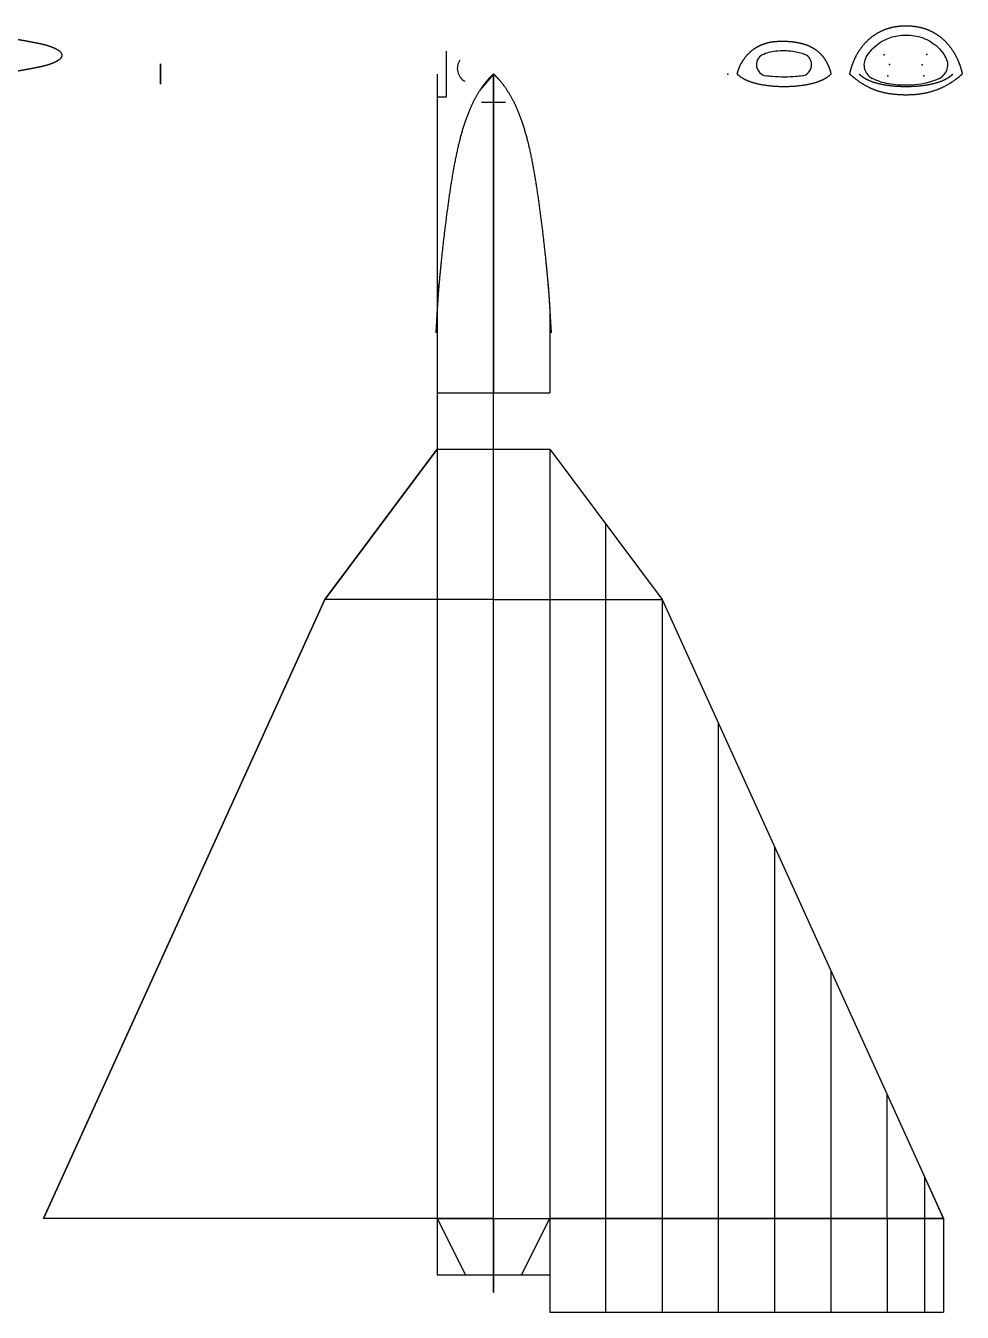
# Model space of a CAD drawing. Header units: millimetres. Extents: x -664 to 885, y -660 to 150.
# Drawn here: x -219 to 280, y -660 to 26 of the extents above; entities that cross this region are included whole.
import ezdxf

# ---------------------------------------------------------------- set-up
doc = ezdxf.new("R2010")
doc.units = ezdxf.units.MM
doc.header["$MEASUREMENT"] = 0
for name, color, linetype in [('FUSELAGE RAPTOR v5 v8 v1_FUSELAGE RAPTOR v5 v9_NACA_0006_1.0', 7, 'Continuous'), ('FUSELAGE RAPTOR v5 v8 v1_FUSELAGE RAPTOR v5 v9_Rib Projections', 7, 'Continuous'), ('FUSELAGE RAPTOR v5 v8 v1_FUSELAGE RAPTOR v5 v9_Sketch1', 7, 'Continuous'), ('FUSELAGE RAPTOR v5 v8 v1_FUSELAGE RAPTOR v5 v9_Sketch13', 7, 'Continuous'), ('FUSELAGE RAPTOR v5 v8 v1_FUSELAGE RAPTOR v5 v9_Sketch15', 7, 'Continuous'), ('FUSELAGE RAPTOR v5 v8 v1_FUSELAGE RAPTOR v5 v9_Sketch2', 7, 'Continuous'), ('FUSELAGE RAPTOR v5 v8 v1_FUSELAGE RAPTOR v5 v9_Sketch22', 7, 'Continuous'), ('FUSELAGE RAPTOR v5 v8 v1_FUSELAGE RAPTOR v5 v9_Sketch38', 7, 'Continuous'), ('FUSELAGE RAPTOR v5 v8 v1_FUSELAGE RAPTOR v5 v9_Sketch39', 7, 'Continuous'), ('FUSELAGE RAPTOR v5 v8 v1_FUSELAGE RAPTOR v5 v9_Sketch4', 7, 'Continuous'), ('FUSELAGE RAPTOR v5 v8 v1_FUSELAGE RAPTOR v5 v9_Sketch40', 7, 'Continuous')]:
    doc.layers.add(name, color=color, linetype=linetype)

msp = doc.modelspace()

# ---------------------------------------------------------------- linework, layer by layer
at = {"layer": 'FUSELAGE RAPTOR v5 v8 v1_FUSELAGE RAPTOR v5 v9_NACA_0006_1.0'}
msp.add_open_spline([(-660, 9.71, 60), (-658.95, 9.64, 60), (-656.87, 9.49, 60), (-653.82, 9.28, 60), (-649.87, 9.01, 60), (-645.13, 8.69, 60), (-640.58, 8.38, 60), (-636.15, 8.09, 60), (-631.75, 7.8, 60), (-627.27, 7.51, 60), (-622.55, 7.2, 60), (-617.48, 6.88, 60), (-611.95, 6.54, 60), (-605.93, 6.17, 60), (-599.45, 5.78, 60), (-592.6, 5.38, 60), (-585.48, 4.96, 60), (-578.22, 4.54, 60), (-570.95, 4.13, 60), (-563.75, 3.73, 60), (-556.71, 3.34, 60), (-549.82, 2.98, 60), (-543.08, 2.63, 60), (-536.45, 2.29, 60), (-529.89, 1.96, 60), (-523.35, 1.64, 60), (-516.78, 1.32, 60), (-510.14, 1.01, 60), (-503.44, 0.69, 60), (-496.65, 0.39, 60), (-489.8, 0.08, 60), (-482.9, -0.21, 60), (-475.98, -0.5, 60), (-469.04, -0.78, 60), (-462.14, -1.05, 60), (-455.28, -1.3, 60), (-448.49, -1.55, 60), (-441.78, -1.78, 60), (-435.16, -2.01, 60), (-428.6, -2.22, 60), (-422.07, -2.43, 60), (-415.53, -2.62, 60), (-408.92, -2.81, 60), (-402.18, -2.98, 60), (-395.28, -3.14, 60), (-388.19, -3.28, 60), (-380.95, -3.4, 60), (-373.61, -3.51, 60), (-366.3, -3.61, 60), (-359.15, -3.68, 60), (-352.29, -3.74, 60), (-345.85, -3.78, 60), (-339.91, -3.8, 60), (-334.49, -3.81, 60), (-329.51, -3.8, 60), (-324.85, -3.78, 60), (-320.33, -3.74, 60), (-315.8, -3.68, 60), (-311.16, -3.61, 60), (-306.39, -3.53, 60), (-301.53, -3.43, 60), (-296.66, -3.32, 60), (-291.85, -3.2, 60), (-287.12, -3.06, 60), (-282.44, -2.9, 60), (-277.72, -2.71, 60), (-272.89, -2.5, 60), (-267.91, -2.25, 60), (-262.82, -1.96, 60), (-257.74, -1.65, 60), (-252.85, -1.32, 60), (-248.32, -0.97, 60), (-244.26, -0.62, 60), (-240.69, -0.28, 60), (-237.5, 0.03, 60), (-234.49, 0.34, 60), (-231.47, 0.65, 60), (-228.21, 1.04, 60), (-224.62, 1.54, 60), (-220.73, 2.19, 60), (-216.88, 2.91, 60), (-213.54, 3.56, 60), (-210.99, 4.08, 60), (-209.02, 4.54, 60), (-206.77, 5.22, 60), (-203.7, 6.38, 60), (-200.68, 8.04, 60), (-199.36, 10, 60), (-200.68, 11.96, 60), (-203.7, 13.62, 60), (-206.77, 14.78, 60), (-209.02, 15.46, 60), (-210.99, 15.92, 60), (-213.54, 16.44, 60), (-216.88, 17.09, 60), (-220.73, 17.81, 60), (-224.62, 18.46, 60), (-228.21, 18.96, 60), (-231.47, 19.35, 60), (-234.49, 19.66, 60), (-237.5, 19.97, 60), (-240.69, 20.28, 60), (-244.26, 20.62, 60), (-248.32, 20.97, 60), (-252.85, 21.32, 60), (-257.74, 21.65, 60), (-262.82, 21.96, 60), (-267.91, 22.25, 60), (-272.89, 22.5, 60), (-277.72, 22.71, 60), (-282.44, 22.9, 60), (-287.12, 23.06, 60), (-291.85, 23.2, 60), (-296.66, 23.32, 60), (-301.53, 23.43, 60), (-306.39, 23.53, 60), (-311.16, 23.61, 60), (-315.8, 23.68, 60), (-320.33, 23.74, 60), (-324.85, 23.78, 60), (-329.51, 23.8, 60), (-334.49, 23.81, 60), (-339.91, 23.8, 60), (-345.85, 23.78, 60), (-352.29, 23.74, 60), (-359.15, 23.68, 60), (-366.3, 23.61, 60), (-373.61, 23.51, 60), (-380.95, 23.4, 60), (-388.19, 23.28, 60), (-395.28, 23.14, 60), (-402.18, 22.98, 60), (-408.92, 22.81, 60), (-415.53, 22.62, 60), (-422.07, 22.43, 60), (-428.6, 22.22, 60), (-435.16, 22.01, 60), (-441.78, 21.78, 60), (-448.49, 21.55, 60), (-455.28, 21.3, 60), (-462.14, 21.05, 60), (-469.04, 20.78, 60), (-475.98, 20.5, 60), (-482.9, 20.21, 60), (-489.8, 19.92, 60), (-496.65, 19.61, 60), (-503.44, 19.31, 60), (-510.14, 18.99, 60), (-516.78, 18.68, 60), (-523.35, 18.36, 60), (-529.89, 18.04, 60), (-536.45, 17.71, 60), (-543.08, 17.37, 60), (-549.82, 17.02, 60), (-556.71, 16.66, 60), (-563.75, 16.27, 60), (-570.95, 15.87, 60), (-578.22, 15.46, 60), (-585.48, 15.04, 60), (-592.6, 14.62, 60), (-599.45, 14.22, 60), (-605.93, 13.83, 60), (-611.95, 13.46, 60), (-617.48, 13.12, 60), (-622.55, 12.8, 60), (-627.27, 12.49, 60), (-631.75, 12.2, 60), (-636.15, 11.91, 60), (-640.58, 11.62, 60), (-645.13, 11.31, 60), (-649.87, 10.99, 60), (-653.82, 10.72, 60), (-656.87, 10.51, 60), (-658.95, 10.36, 60), (-660, 10.29, 60)], degree=5, dxfattribs=at)
at = {"layer": 'FUSELAGE RAPTOR v5 v8 v1_FUSELAGE RAPTOR v5 v9_Rib Projections'}
for centre, radius, start, end in [((176.25, 4.99), 6, 119.01576, 261.44204), ((193.68, 4.98), 6, 278.46518, 66.52109), ((235.58, 4.8), 8, 148.77202, 242.93898), ((264.3, 4.88), 8, 296.02839, 31.51937)]:
    msp.add_arc(centre, radius, start, end, dxfattribs=at)
for points in [[(220, 0), (220.23, 1.02), (220.72, 3), (221.59, 5.79), (223.01, 9.17), (225.17, 12.89), (227.68, 16.12), (230.52, 18.92), (233.7, 21.31), (237.22, 23.25), (241.14, 24.69), (245.43, 25.59), (250, 25.89), (254.57, 25.58), (258.85, 24.71), (262.76, 23.29), (266.29, 21.35), (269.48, 18.93), (272.34, 16.05), (274.87, 12.72), (277.04, 8.96), (278.45, 5.59), (279.31, 2.87), (279.78, 0.97), (280, 0)], [(160, 0), (160.17, 0.72), (160.56, 2.12), (161.31, 4.17), (162.62, 6.74), (164.72, 9.64), (167.17, 12.14), (169.88, 14.15), (172.77, 15.65), (175.75, 16.66), (178.8, 17.25), (181.89, 17.52), (185, 17.55), (188.11, 17.39), (191.22, 17.04), (194.28, 16.44), (197.26, 15.51), (200.11, 14.18), (202.78, 12.39), (205.19, 10.1), (207.25, 7.29), (208.58, 4.63), (209.37, 2.4), (209.81, 0.82), (210, 0)], [(160, 0), (160.5, -0.5), (161.62, -1.46), (163.6, -2.77), (166.87, -4.25), (172.03, -5.62), (178.16, -6.47), (185, -6.76), (191.84, -6.47), (197.97, -5.62), (203.13, -4.25), (206.4, -2.77), (208.38, -1.46), (209.5, -0.5), (210, 0)], [(220, 0), (221.3, -1.16), (223.87, -3.28), (227.61, -5.91), (232.4, -8.35), (238.21, -10.07), (244.02, -10.89), (249.97, -11.16), (256.03, -10.91), (262.11, -9.9), (268.16, -7.95), (272.94, -5.45), (276.49, -2.97), (278.83, -1.04), (280, 0)], [(225, 0), (225.5, -0.5), (226.62, -1.46), (228.6, -2.77), (231.87, -4.25), (237.03, -5.62), (243.16, -6.47), (250, -6.76), (256.84, -6.47), (262.97, -5.62), (268.13, -4.25), (271.4, -2.77), (273.38, -1.46), (274.5, -0.5), (275, 0)]]:
    msp.add_open_spline(points, degree=5, dxfattribs=at)
for points, knots in [([(228.74, 8.94), (229.47, 10.14), (230.26, 11.23), (231.11, 12.24), (233.37, 14.92), (236.03, 17), (239.15, 18.46), (241.35, 19.49), (243.83, 20.2), (246.56, 20.53), (249.51, 20.89), (252.71, 20.76), (255.52, 20.21), (258.79, 19.56), (261.55, 18.37), (264, 16.69), (266.75, 14.8), (269.16, 12.25), (271.12, 9.06)], [0.1326401, 0.1326401, 0.1326401, 0.1326401, 0.1911331, 0.1911331, 0.1911331, 0.3461182, 0.3461182, 0.3461182, 0.4552749, 0.4552749, 0.4552749, 0.5729633, 0.5729633, 0.5729633, 0.7093901, 0.7093901, 0.7093901, 0.8629721, 0.8629721, 0.8629721, 0.8629721]), ([(173.34, 10.23), (175.56, 11.46), (177.94, 12.08), (180.62, 12.35), (183.47, 12.63), (186.64, 12.55), (189.59, 12.16), (191.94, 11.85), (194.13, 11.32), (196.07, 10.48)], [0.2675392, 0.2675392, 0.2675392, 0.2675392, 0.421426, 0.421426, 0.421426, 0.5843615, 0.5843615, 0.5843615, 0.7145196, 0.7145196, 0.7145196, 0.7145196]), ([(194.56, -0.96), (193.53, -1.11), (192.44, -1.24), (191.32, -1.34), (187.27, -1.71), (182.7, -1.7), (178.65, -1.34), (177.51, -1.24), (176.41, -1.1), (175.36, -0.95)], [-0.6582476, -0.6582476, -0.6582476, -0.6582476, -0.6014894, -0.6014894, -0.6014894, -0.3980099, -0.3980099, -0.3980099, -0.3402688, -0.3402688, -0.3402688, -0.3402688]), ([(267.81, -2.31), (267.29, -2.57), (266.77, -2.8), (266.25, -3.02), (261.91, -4.88), (257.48, -5.71), (252.91, -5.95), (249.2, -6.15), (245.44, -5.99), (241.91, -5.45), (238.8, -4.98), (235.88, -4.2), (232.83, -2.76), (232.54, -2.63), (232.24, -2.48), (231.94, -2.33)], [-0.8310313, -0.8310313, -0.8310313, -0.8310313, -0.8012623, -0.8012623, -0.8012623, -0.5527572, -0.5527572, -0.5527572, -0.3506135, -0.3506135, -0.3506135, -0.1721077, -0.1721077, -0.1721077, -0.1549101, -0.1549101, -0.1549101, -0.1549101])]:
    msp.add_open_spline(points, degree=3, knots=knots, dxfattribs=at)
for p in [(238.34, 10.23), (261.07, 10.48), (155, 0), (241.25, 4.99), (258.68, 4.98), (240.36, -0.95), (259.56, -0.96)]:
    msp.add_point(p, dxfattribs=at)
at = {"layer": 'FUSELAGE RAPTOR v5 v8 v1_FUSELAGE RAPTOR v5 v9_Sketch1'}
for p, q in [((0, 0), (0, -640)), ((30, 0), (22.77, -8.64)), ((30, 0), (30, -170)), ((30, -640), (30, 0)), ((0.76, -112), (-0.76, -138)), ((59.24, -112), (60.76, -138)), ((0, -125), (0, -170)), ((60, -125), (60, -170)), ((0, -170), (60, -170)), ((30, -170), (30, -170, 35)), ((30, -170), (30, -170, -15)), ((0, -200), (-60, -280)), ((0, -200), (60, -200)), ((60, -200), (120, -280)), ((60, -200), (60, -660)), ((90, -660), (90, -240)), ((-60, -280), (-210, -610)), ((30, -280), (-60, -280)), ((30, -280), (120, -280)), ((120, -280), (120, -660)), ((120, -280), (270, -610)), ((150, -660), (150, -346)), ((180, -660), (180, -412)), ((30, -610, 150), (30, -460)), ((210, -660), (210, -478)), ((240, -610), (240, -544)), ((30, -610), (-210, -610)), ((0, -610), (15, -640)), ((0, -610), (30.73, -610)), ((30, -610), (30, -610, 150)), ((30, -610, 150), (30, -649.42, 143.23)), ((30, -610), (270, -610)), ((45, -640), (60, -610)), ((270, -610), (240, -610)), ((240, -610), (240, -660)), ((270, -610), (270, -660)), ((30, -649.42, 143.23), (30, -635)), ((30, -640), (30, -635)), ((0, -640), (60, -640)), ((60, -660), (270, -660))]:
    msp.add_line(p, q, dxfattribs=at)
for points in [[(30, 0), (29.08, -0.85), (27.29, -2.63), (24.75, -5.57), (21.63, -10.04), (18.19, -16.54), (15.2, -23.92), (12.65, -32.11), (10.48, -40.99), (8.64, -50.37), (7.05, -60.05), (5.65, -69.85), (4.39, -79.6), (3.24, -89.2), (2.2, -98.61), (1.3, -107.66), (0.69, -114.74), (0.31, -119.97), (0.09, -123.38), (0, -125)], [(30, 0), (30.92, -0.85), (32.71, -2.63), (35.25, -5.57), (38.37, -10.04), (41.81, -16.54), (44.8, -23.92), (47.35, -32.11), (49.52, -40.99), (51.36, -50.37), (52.95, -60.05), (54.35, -69.85), (55.61, -79.6), (56.76, -89.2), (57.8, -98.61), (58.7, -107.66), (59.31, -114.74), (59.69, -119.97), (59.91, -123.38), (60, -125)]]:
    msp.add_open_spline(points, degree=5, knots=[0, 0, 0, 0, 0, 0, 0.05, 0.1, 0.15, 0.2, 0.25, 0.3, 0.35, 0.4, 0.45, 0.5, 0.55, 0.6, 0.65, 0.7, 0.7453737, 0.7453737, 0.7453737, 0.7453737, 0.7453737, 0.7453737], dxfattribs=at)
at = {"layer": 'FUSELAGE RAPTOR v5 v8 v1_FUSELAGE RAPTOR v5 v9_Sketch1', "extrusion": (-1, -1e-16, 0)}
for points in [[(30, -170, -15), (30, -163.2, -14.4), (30, -149.6, -13.2), (30, -129.2, -11.4), (30, -102, -9), (30, -68, -6), (30, -40.8, -3.6), (30, -20.4, -1.8), (30, -6.8, -0.6), (30, 0)], [(30, -170, 35), (30, -163.2, 33.6), (30, -149.6, 30.8), (30, -129.2, 26.6), (30, -102, 21), (30, -68, 14), (30, -40.8, 8.4), (30, -20.4, 4.2), (30, -6.8, 1.4), (30, 0)]]:
    msp.add_open_spline(points, degree=5, dxfattribs=at)
at = {"layer": 'FUSELAGE RAPTOR v5 v8 v1_FUSELAGE RAPTOR v5 v9_Sketch13'}
msp.add_line((260, -660), (260, -588), dxfattribs=at)
at = {"layer": 'FUSELAGE RAPTOR v5 v8 v1_FUSELAGE RAPTOR v5 v9_Sketch15'}
for q in [(260, -588), (270, -660)]:
    msp.add_line((270, -610), q, dxfattribs=at)
at = {"layer": 'FUSELAGE RAPTOR v5 v8 v1_FUSELAGE RAPTOR v5 v9_Sketch2'}
for p, q in [((60, -200), (120, -280)), ((120, -280), (270, -610)), ((270, -610), (60, -610))]:
    msp.add_line(p, q, dxfattribs=at)
at = {"layer": 'FUSELAGE RAPTOR v5 v8 v1_FUSELAGE RAPTOR v5 v9_Sketch22'}
for p, q in [((-147.5, 5.46, 530), (-147.5, 5.45, 527.2)), ((-147.5, 5.46, 530), (-147.5, 5.45, 527.2)), ((-147.5, -5.46, 530), (-147.5, 5.46, 530)), ((-147.5, 5.45, 527.2), (-147.5, -5.45, 527.2)), ((-147.5, 0.11, 660), (-147.5, 0, 661.66)), ((-147.5, 0, 661.66), (-147.5, -0.11, 660)), ((-147.5, 0, 530), (-147.5, 0, 527.2)), ((-147.5, -5.45, 527.2), (-147.5, -5.46, 530)), ((-147.5, -5.45, 527.2), (-147.5, -5.46, 530))]:
    msp.add_line(p, q, dxfattribs=at)
at = {"layer": 'FUSELAGE RAPTOR v5 v8 v1_FUSELAGE RAPTOR v5 v9_Sketch22', "extrusion": (1, 0, 0)}
msp.add_circle((0, 588, -147.5), 2, dxfattribs=at)
msp.add_open_spline([(-147.5, 0.11, 660), (-147.5, 0.14, 659.58), (-147.5, 0.2, 658.76), (-147.5, 0.28, 657.55), (-147.5, 0.39, 655.99), (-147.5, 0.52, 654.12), (-147.5, 0.64, 652.31), (-147.5, 0.76, 650.56), (-147.5, 0.87, 648.82), (-147.5, 0.99, 647.05), (-147.5, 1.11, 645.18), (-147.5, 1.23, 643.18), (-147.5, 1.37, 640.99), (-147.5, 1.51, 638.6), (-147.5, 1.67, 636.04), (-147.5, 1.83, 633.32), (-147.5, 2, 630.5), (-147.5, 2.16, 627.63), (-147.5, 2.32, 624.74), (-147.5, 2.48, 621.89), (-147.5, 2.64, 619.1), (-147.5, 2.78, 616.38), (-147.5, 2.92, 613.71), (-147.5, 3.05, 611.08), (-147.5, 3.18, 608.49), (-147.5, 3.31, 605.89), (-147.5, 3.44, 603.29), (-147.5, 3.56, 600.66), (-147.5, 3.68, 598), (-147.5, 3.81, 595.32), (-147.5, 3.93, 592.6), (-147.5, 4.04, 589.87), (-147.5, 4.16, 587.13), (-147.5, 4.27, 584.38), (-147.5, 4.37, 581.64), (-147.5, 4.47, 578.93), (-147.5, 4.57, 576.24), (-147.5, 4.66, 573.58), (-147.5, 4.75, 570.96), (-147.5, 4.84, 568.36), (-147.5, 4.92, 565.78), (-147.5, 5, 563.19), (-147.5, 5.07, 560.57), (-147.5, 5.14, 557.9), (-147.5, 5.2, 555.16), (-147.5, 5.26, 552.35), (-147.5, 5.31, 549.48), (-147.5, 5.35, 546.57), (-147.5, 5.38, 543.68), (-147.5, 5.41, 540.85), (-147.5, 5.44, 538.14), (-147.5, 5.45, 535.6), (-147.5, 5.46, 533.25), (-147.5, 5.46, 531.11), (-147.5, 5.46, 529.15), (-147.5, 5.45, 527.31), (-147.5, 5.43, 525.52), (-147.5, 5.41, 523.73), (-147.5, 5.38, 521.89), (-147.5, 5.35, 520), (-147.5, 5.31, 518.08), (-147.5, 5.27, 516.15), (-147.5, 5.22, 514.25), (-147.5, 5.16, 512.38), (-147.5, 5.1, 510.53), (-147.5, 5.03, 508.66), (-147.5, 4.94, 506.75), (-147.5, 4.84, 504.78), (-147.5, 4.73, 502.76), (-147.5, 4.6, 500.75), (-147.5, 4.47, 498.82), (-147.5, 4.33, 497.03), (-147.5, 4.2, 495.44), (-147.5, 4.06, 494.04), (-147.5, 3.94, 492.78), (-147.5, 3.82, 491.6), (-147.5, 3.69, 490.4), (-147.5, 3.54, 489.11), (-147.5, 3.34, 487.69), (-147.5, 3.08, 486.15), (-147.5, 2.8, 484.64), (-147.5, 2.54, 483.32), (-147.5, 2.34, 482.33), (-147.5, 2.15, 481.55), (-147.5, 1.88, 480.66), (-147.5, 1.43, 479.45), (-147.5, 0.77, 478.26), (-147.5, 0, 477.75), (-147.5, -0.77, 478.26), (-147.5, -1.43, 479.45), (-147.5, -1.88, 480.66), (-147.5, -2.15, 481.55), (-147.5, -2.34, 482.33), (-147.5, -2.54, 483.32), (-147.5, -2.8, 484.64), (-147.5, -3.08, 486.15), (-147.5, -3.34, 487.69), (-147.5, -3.54, 489.11), (-147.5, -3.69, 490.4), (-147.5, -3.82, 491.6), (-147.5, -3.94, 492.78), (-147.5, -4.06, 494.04), (-147.5, -4.2, 495.44), (-147.5, -4.33, 497.03), (-147.5, -4.47, 498.82), (-147.5, -4.6, 500.75), (-147.5, -4.73, 502.76), (-147.5, -4.84, 504.78), (-147.5, -4.94, 506.75), (-147.5, -5.03, 508.66), (-147.5, -5.1, 510.53), (-147.5, -5.16, 512.38), (-147.5, -5.22, 514.25), (-147.5, -5.27, 516.15), (-147.5, -5.31, 518.08), (-147.5, -5.35, 520), (-147.5, -5.38, 521.89), (-147.5, -5.41, 523.73), (-147.5, -5.43, 525.52), (-147.5, -5.45, 527.31), (-147.5, -5.46, 529.15), (-147.5, -5.46, 531.11), (-147.5, -5.46, 533.25), (-147.5, -5.45, 535.6), (-147.5, -5.44, 538.14), (-147.5, -5.41, 540.85), (-147.5, -5.38, 543.68), (-147.5, -5.35, 546.57), (-147.5, -5.31, 549.48), (-147.5, -5.26, 552.35), (-147.5, -5.2, 555.16), (-147.5, -5.14, 557.9), (-147.5, -5.07, 560.57), (-147.5, -5, 563.19), (-147.5, -4.92, 565.78), (-147.5, -4.84, 568.36), (-147.5, -4.75, 570.96), (-147.5, -4.66, 573.58), (-147.5, -4.57, 576.24), (-147.5, -4.47, 578.93), (-147.5, -4.37, 581.64), (-147.5, -4.27, 584.38), (-147.5, -4.16, 587.13), (-147.5, -4.04, 589.87), (-147.5, -3.93, 592.6), (-147.5, -3.81, 595.32), (-147.5, -3.68, 598), (-147.5, -3.56, 600.66), (-147.5, -3.44, 603.29), (-147.5, -3.31, 605.89), (-147.5, -3.18, 608.49), (-147.5, -3.05, 611.08), (-147.5, -2.92, 613.71), (-147.5, -2.78, 616.38), (-147.5, -2.64, 619.1), (-147.5, -2.48, 621.89), (-147.5, -2.32, 624.74), (-147.5, -2.16, 627.63), (-147.5, -2, 630.5), (-147.5, -1.83, 633.32), (-147.5, -1.67, 636.04), (-147.5, -1.51, 638.6), (-147.5, -1.37, 640.99), (-147.5, -1.23, 643.18), (-147.5, -1.11, 645.18), (-147.5, -0.99, 647.05), (-147.5, -0.87, 648.82), (-147.5, -0.76, 650.56), (-147.5, -0.64, 652.31), (-147.5, -0.52, 654.12), (-147.5, -0.39, 655.99), (-147.5, -0.28, 657.55), (-147.5, -0.2, 658.76), (-147.5, -0.14, 659.58), (-147.5, -0.11, 660)], degree=5, dxfattribs=at)
at = {"layer": 'FUSELAGE RAPTOR v5 v8 v1_FUSELAGE RAPTOR v5 v9_Sketch22'}
msp.add_point((-147.5, 0), dxfattribs=at)
at = {"layer": 'FUSELAGE RAPTOR v5 v8 v1_FUSELAGE RAPTOR v5 v9_Sketch38'}
for p, q in [((5, -12.18), (5, 12.18)), ((0, -12.18), (5, -12.18)), ((23.63, -15), (36.37, -15))]:
    msp.add_line(p, q, dxfattribs=at)
msp.add_arc((18.72, 3), 8, 146.46204, 239.40151, dxfattribs=at)
for p in [(30, 0), (30, -15)]:
    msp.add_point(p, dxfattribs=at)
at = {"layer": 'FUSELAGE RAPTOR v5 v8 v1_FUSELAGE RAPTOR v5 v9_Sketch39'}
for p in [(30, 0, 0), (30, -15, 0)]:
    msp.add_point(p, dxfattribs=at)
at = {"layer": 'FUSELAGE RAPTOR v5 v8 v1_FUSELAGE RAPTOR v5 v9_Sketch4'}
for p, q in [((0, 0), (0, -640)), ((-60, -280), (0, -200)), ((0, -200), (0, -610)), ((-210, -610), (-60, -280)), ((30, -610), (-210, -610))]:
    msp.add_line(p, q, dxfattribs=at)
at = {"layer": 'FUSELAGE RAPTOR v5 v8 v1_FUSELAGE RAPTOR v5 v9_Sketch40'}
for p in [(30, 0), (30, -15)]:
    msp.add_point(p, dxfattribs=at)

doc.saveas('drawing.dxf')
